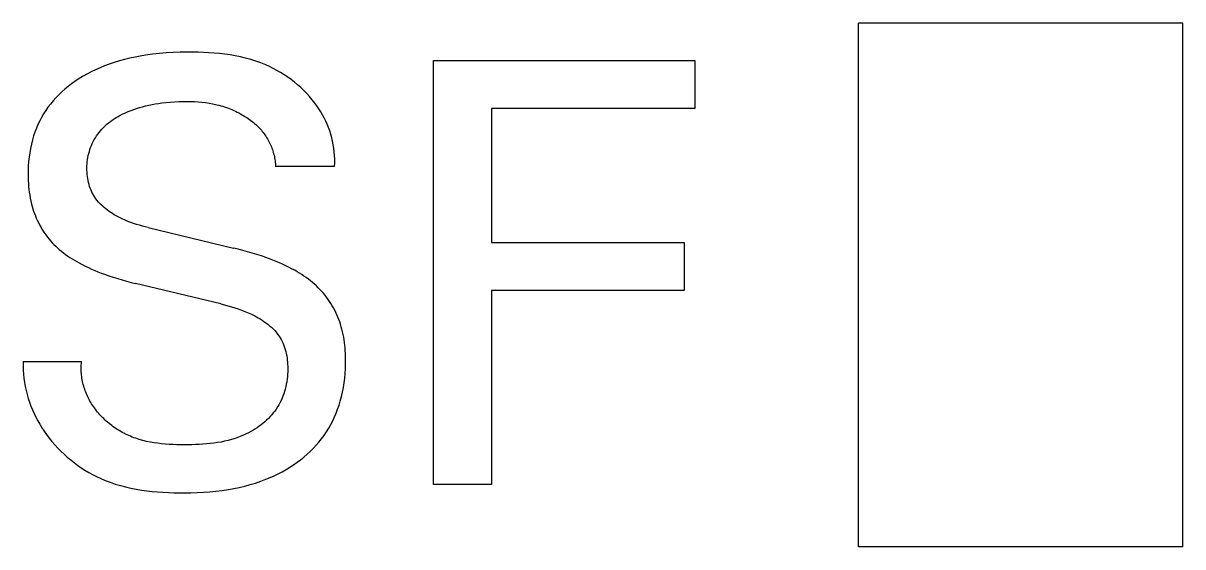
# Model space of a CAD drawing. Extents: x 10 to 622, y -523 to 292.
# Drawn here: x 285.779 to 286.721, y 115.669 to 116.095 of the extents above; entities that cross this region are included whole.
import ezdxf

# ---------------------------------------------------------------- set-up
doc = ezdxf.new("R2010")
doc.units = 0
doc.header["$LTSCALE"] = 5
doc.header["$MEASUREMENT"] = 0
doc.layers.get('0').update_dxf_attribs({"linetype": 'CONTINUOUS'})

msp = doc.modelspace()

# ---------------------------------------------------------------- linework, layer by layer
at = {"color": 7, "linetype": 'Continuous'}
for p, q in [((286.45766, 115.66947), (286.45766, 116.09468)), ((286.72088, 116.09468), (286.45766, 116.09468)), ((286.72088, 115.66947), (286.72088, 116.09468)), ((285.90684, 116.07105), (285.90116, 116.07085)), ((285.91254, 116.07114), (285.90684, 116.07105)), ((285.91688, 116.07114), (285.91254, 116.07114)), ((285.92123, 116.07108), (285.91688, 116.07114)), ((285.92559, 116.07094), (285.92123, 116.07108)), ((285.92994, 116.07073), (285.92559, 116.07094)), ((285.85324, 116.06278), (285.84911, 116.06138)), ((285.8574, 116.06406), (285.85324, 116.06278)), ((285.86159, 116.06521), (285.8574, 116.06406)), ((285.86582, 116.06625), (285.86159, 116.06521)), ((285.87007, 116.06718), (285.86582, 116.06625)), ((285.87435, 116.06799), (285.87007, 116.06718)), ((285.87863, 116.0687), (285.87435, 116.06799)), ((285.88424, 116.06947), (285.87863, 116.0687)), ((285.88986, 116.07008), (285.88424, 116.06947)), ((285.8955, 116.07053), (285.88986, 116.07008)), ((285.90116, 116.07085), (285.8955, 116.07053)), ((285.93428, 116.07043), (285.92994, 116.07073)), ((285.93861, 116.07003), (285.93428, 116.07043)), ((285.94292, 116.06953), (285.93861, 116.07003)), ((285.94722, 116.06892), (285.94292, 116.06953)), ((285.95148, 116.06818), (285.94722, 116.06892)), ((285.95572, 116.06732), (285.95148, 116.06818)), ((285.95991, 116.06633), (285.95572, 116.06732)), ((285.96407, 116.06518), (285.95991, 116.06633)), ((285.96818, 116.06389), (285.96407, 116.06518)), ((285.97224, 116.06244), (285.96818, 116.06389)), ((285.97624, 116.06081), (285.97224, 116.06244)), ((286.11258, 115.72009), (286.11258, 116.06431)), ((286.11258, 116.06431), (286.32458, 116.06431)), ((286.32458, 116.06431), (286.32458, 116.02528)), ((285.83087, 116.05326), (285.82739, 116.05129)), ((285.83441, 116.05512), (285.83087, 116.05326)), ((285.83801, 116.05686), (285.83441, 116.05512)), ((285.84167, 116.05848), (285.83801, 116.05686)), ((285.84537, 116.05998), (285.84167, 116.05848)), ((285.84911, 116.06138), (285.84537, 116.05998)), ((285.97933, 116.05942), (285.97624, 116.06081)), ((285.98237, 116.05792), (285.97933, 116.05942)), ((285.98537, 116.05632), (285.98237, 116.05792)), ((285.98832, 116.05462), (285.98537, 116.05632)), ((285.99121, 116.05282), (285.98832, 116.05462)), ((285.99404, 116.05092), (285.99121, 116.05282)), ((285.81571, 116.04328), (285.8131, 116.04113)), ((285.81841, 116.04534), (285.81571, 116.04328)), ((285.82117, 116.04731), (285.81841, 116.04534)), ((285.82399, 116.04918), (285.82117, 116.04731)), ((285.82739, 116.05129), (285.82399, 116.04918)), ((285.99681, 116.04893), (285.99404, 116.05092)), ((285.99951, 116.04684), (285.99681, 116.04893)), ((286.00214, 116.04466), (285.99951, 116.04684)), ((286.00468, 116.0424), (286.00214, 116.04466)), ((285.80575, 116.03412), (285.8035, 116.0316)), ((285.80811, 116.03655), (285.80575, 116.03412)), ((285.81056, 116.03889), (285.80811, 116.03655)), ((285.8131, 116.04113), (285.81056, 116.03889)), ((286.00715, 116.04005), (286.00468, 116.0424)), ((286.00952, 116.03761), (286.00715, 116.04005)), ((286.01181, 116.0351), (286.00952, 116.03761)), ((286.014, 116.0325), (286.01181, 116.0351)), ((285.7994, 116.02639), (285.79755, 116.02372)), ((285.80135, 116.02899), (285.7994, 116.02639)), ((285.8035, 116.0316), (285.80135, 116.02899)), ((285.86684, 116.02385), (285.86908, 116.02467)), ((285.86908, 116.02467), (285.87134, 116.02544)), ((285.87134, 116.02544), (285.87362, 116.02614)), ((285.87362, 116.02614), (285.87616, 116.02686)), ((285.87616, 116.02686), (285.87873, 116.02751)), ((285.87873, 116.02751), (285.88131, 116.0281)), ((285.88131, 116.0281), (285.8839, 116.02863)), ((285.8839, 116.02863), (285.88651, 116.0291)), ((285.88651, 116.0291), (285.88913, 116.02952)), ((285.88913, 116.02952), (285.89175, 116.02988)), ((285.89175, 116.02988), (285.8952, 116.03029)), ((285.8952, 116.03029), (285.89866, 116.03062)), ((285.89866, 116.03062), (285.90212, 116.03087)), ((285.90212, 116.03087), (285.90559, 116.03103)), ((285.90559, 116.03103), (285.90907, 116.03112)), ((285.90907, 116.03112), (285.91254, 116.03113)), ((285.91254, 116.03113), (285.91549, 116.03108)), ((285.91549, 116.03108), (285.91844, 116.03096)), ((285.91844, 116.03096), (285.92138, 116.03078)), ((285.92138, 116.03078), (285.92432, 116.03052)), ((285.92432, 116.03052), (285.92724, 116.03018)), ((285.92724, 116.03018), (285.93016, 116.02975)), ((285.93016, 116.02975), (285.93337, 116.02916)), ((285.93337, 116.02916), (285.93656, 116.02846)), ((285.93656, 116.02846), (285.93815, 116.02806)), ((285.93815, 116.02806), (285.93973, 116.02763)), ((285.93973, 116.02763), (285.94129, 116.02717)), ((285.94129, 116.02717), (285.94285, 116.02668)), ((285.94285, 116.02668), (285.9444, 116.02616)), ((285.9444, 116.02616), (285.94594, 116.0256)), ((285.94594, 116.0256), (285.94739, 116.02504)), ((285.94739, 116.02504), (285.94883, 116.02446)), ((285.94883, 116.02446), (285.95026, 116.02384)), ((286.01609, 116.02983), (286.014, 116.0325)), ((286.01777, 116.02751), (286.01609, 116.02983)), ((286.01938, 116.02514), (286.01777, 116.02751)), ((286.0209, 116.02272), (286.01938, 116.02514)), ((286.15967, 116.02528), (286.15967, 115.91672)), ((286.32458, 116.02528), (286.15967, 116.02528)), ((285.79268, 116.01526), (285.79128, 116.01232)), ((285.79419, 116.01814), (285.79268, 116.01526)), ((285.79582, 116.02096), (285.79419, 116.01814)), ((285.79755, 116.02372), (285.79582, 116.02096)), ((285.84862, 116.01378), (285.85012, 116.01492)), ((285.85012, 116.01492), (285.85166, 116.01601)), ((285.85166, 116.01601), (285.85324, 116.01706)), ((285.85324, 116.01706), (285.85484, 116.01805)), ((285.85484, 116.01805), (285.85648, 116.019)), ((285.85648, 116.019), (285.85814, 116.01991)), ((285.85814, 116.01991), (285.86027, 116.02099)), ((285.86027, 116.02099), (285.86244, 116.02201)), ((285.86244, 116.02201), (285.86463, 116.02296)), ((285.86463, 116.02296), (285.86684, 116.02385)), ((285.95026, 116.02384), (285.95168, 116.02319)), ((285.95168, 116.02319), (285.95308, 116.02251)), ((285.95308, 116.02251), (285.95447, 116.02181)), ((285.95447, 116.02181), (285.95584, 116.02107)), ((285.95584, 116.02107), (285.9572, 116.02031)), ((285.9572, 116.02031), (285.95854, 116.01951)), ((285.95854, 116.01951), (285.95987, 116.01869)), ((285.95987, 116.01869), (285.96096, 116.01798)), ((285.96096, 116.01798), (285.96203, 116.01725)), ((285.96203, 116.01725), (285.96309, 116.0165)), ((285.96309, 116.0165), (285.96414, 116.01573)), ((285.96414, 116.01573), (285.96517, 116.01494)), ((285.96517, 116.01494), (285.96618, 116.01412)), ((286.02234, 116.02025), (286.0209, 116.02272)), ((286.0237, 116.01774), (286.02234, 116.02025)), ((286.02496, 116.01517), (286.0237, 116.01774)), ((286.02614, 116.01256), (286.02496, 116.01517)), ((285.78882, 116.00629), (285.78777, 116.00321)), ((285.78999, 116.00933), (285.78882, 116.00629)), ((285.79128, 116.01232), (285.78999, 116.00933)), ((285.8398, 116.00458), (285.84084, 116.00599)), ((285.84084, 116.00599), (285.84194, 116.00735)), ((285.84194, 116.00735), (285.8431, 116.00866)), ((285.8431, 116.00866), (285.8444, 116.01002)), ((285.8444, 116.01002), (285.84575, 116.01133)), ((285.84575, 116.01133), (285.84716, 116.01258)), ((285.84716, 116.01258), (285.84862, 116.01378)), ((285.96618, 116.01412), (285.96717, 116.01329)), ((285.96717, 116.01329), (285.96814, 116.01243)), ((285.96814, 116.01243), (285.96909, 116.01155)), ((285.96909, 116.01155), (285.97002, 116.01064)), ((285.97002, 116.01064), (285.97093, 116.00972)), ((285.97093, 116.00972), (285.97181, 116.00877)), ((285.97181, 116.00877), (285.97266, 116.00779)), ((285.97266, 116.00779), (285.97344, 116.00686)), ((285.97344, 116.00686), (285.97419, 116.0059)), ((285.97419, 116.0059), (285.97492, 116.00493)), ((286.02722, 116.00991), (286.02614, 116.01256)), ((286.0282, 116.00721), (286.02722, 116.00991)), ((286.02908, 116.00447), (286.0282, 116.00721)), ((285.7859, 115.9964), (285.78516, 115.99295)), ((285.78677, 115.99983), (285.7859, 115.9964)), ((285.78777, 116.00321), (285.78677, 115.99983)), ((285.83471, 115.99541), (285.83541, 115.99701)), ((285.83541, 115.99701), (285.83617, 115.99859)), ((285.83617, 115.99859), (285.83699, 116.00014)), ((285.83699, 116.00014), (285.83787, 116.00166)), ((285.83787, 116.00166), (285.83881, 116.00314)), ((285.83881, 116.00314), (285.8398, 116.00458)), ((285.97492, 116.00493), (285.97562, 116.00394)), ((285.97562, 116.00394), (285.9763, 116.00293)), ((285.9763, 116.00293), (285.97696, 116.0019)), ((285.97696, 116.0019), (285.97758, 116.00086)), ((285.97758, 116.00086), (285.97819, 115.9998)), ((285.97819, 115.9998), (285.97876, 115.99872)), ((285.97876, 115.99872), (285.97931, 115.99764)), ((285.97931, 115.99764), (285.97983, 115.99653)), ((285.97983, 115.99653), (285.98033, 115.99542)), ((286.02986, 116.00169), (286.02908, 116.00447)), ((286.03054, 115.99888), (286.02986, 116.00169)), ((286.0311, 115.99602), (286.03054, 115.99888)), ((286.03156, 115.99313), (286.0311, 115.99602)), ((285.78455, 115.98947), (285.78406, 115.98597)), ((285.78516, 115.99295), (285.78455, 115.98947)), ((285.83182, 115.98554), (285.83215, 115.98722)), ((285.83215, 115.98722), (285.83254, 115.98888)), ((285.83254, 115.98888), (285.83299, 115.99053)), ((285.83299, 115.99053), (285.8335, 115.99216)), ((285.8335, 115.99216), (285.83407, 115.99378)), ((285.83407, 115.99378), (285.83471, 115.99541)), ((285.98033, 115.99542), (285.98079, 115.99429)), ((285.98079, 115.99429), (285.98122, 115.99319)), ((285.98122, 115.99319), (285.98162, 115.99208)), ((285.98162, 115.99208), (285.982, 115.99095)), ((285.982, 115.99095), (285.98234, 115.98982)), ((285.98234, 115.98982), (285.98266, 115.98868)), ((285.98266, 115.98868), (285.98295, 115.98754)), ((285.98295, 115.98754), (285.98322, 115.98639)), ((285.98322, 115.98639), (285.98345, 115.98523)), ((286.0319, 115.99021), (286.03156, 115.99313)), ((286.03213, 115.98725), (286.0319, 115.99021)), ((286.03223, 115.98426), (286.03213, 115.98725)), ((285.78343, 115.97893), (285.78329, 115.97539)), ((285.78369, 115.98246), (285.78343, 115.97893)), ((285.78406, 115.98597), (285.78369, 115.98246)), ((285.83104, 115.97699), (285.83108, 115.97872)), ((285.83106, 115.97527), (285.83104, 115.97699)), ((285.83108, 115.97872), (285.83118, 115.98044)), ((285.83118, 115.98044), (285.83134, 115.98215)), ((285.83134, 115.98215), (285.83155, 115.98385)), ((285.83155, 115.98385), (285.83182, 115.98554)), ((285.98345, 115.98523), (285.98366, 115.98406)), ((285.98366, 115.98406), (285.98384, 115.9829)), ((285.98384, 115.9829), (285.98399, 115.98172)), ((285.98399, 115.98172), (285.98411, 115.98055)), ((285.98411, 115.98055), (285.9842, 115.97937)), ((285.9842, 115.97937), (285.98426, 115.97819)), ((286.03208, 115.97819), (285.98426, 115.97819)), ((286.03208, 115.97819), (286.03222, 115.98124)), ((286.03222, 115.98124), (286.03223, 115.98426)), ((285.78329, 115.97539), (285.78325, 115.97185)), ((285.78325, 115.97185), (285.78328, 115.96942)), ((285.78328, 115.96942), (285.78335, 115.96699)), ((285.83113, 115.9736), (285.83106, 115.97527)), ((285.83126, 115.97194), (285.83113, 115.9736)), ((285.83144, 115.97028), (285.83126, 115.97194)), ((285.83168, 115.96863), (285.83144, 115.97028)), ((285.83198, 115.96699), (285.83168, 115.96863)), ((285.78335, 115.96699), (285.78349, 115.96457)), ((285.78349, 115.96457), (285.78367, 115.96215)), ((285.78367, 115.96215), (285.78391, 115.95974)), ((285.78391, 115.95974), (285.78422, 115.95734)), ((285.83233, 115.96536), (285.83198, 115.96699)), ((285.83275, 115.96376), (285.83233, 115.96536)), ((285.83323, 115.96217), (285.83275, 115.96376)), ((285.83377, 115.96061), (285.83323, 115.96217)), ((285.83438, 115.95908), (285.83377, 115.96061)), ((285.83505, 115.95758), (285.83438, 115.95908)), ((285.78422, 115.95734), (285.78458, 115.95494)), ((285.78458, 115.95494), (285.78501, 115.95256)), ((285.78501, 115.95256), (285.7855, 115.95019)), ((285.7855, 115.95019), (285.78606, 115.94783)), ((285.83578, 115.95612), (285.83505, 115.95758)), ((285.83659, 115.95469), (285.83578, 115.95612)), ((285.83746, 115.95332), (285.83659, 115.95469)), ((285.83839, 115.952), (285.83746, 115.95332)), ((285.83937, 115.95071), (285.83839, 115.952)), ((285.84042, 115.94946), (285.83937, 115.95071)), ((285.84152, 115.94826), (285.84042, 115.94946)), ((285.78606, 115.94783), (285.78659, 115.9459)), ((285.78659, 115.9459), (285.78716, 115.94397)), ((285.78716, 115.94397), (285.78777, 115.94206)), ((285.78777, 115.94206), (285.78844, 115.94017)), ((285.78844, 115.94017), (285.78916, 115.93829)), ((285.84267, 115.94709), (285.84152, 115.94826)), ((285.84386, 115.94597), (285.84267, 115.94709)), ((285.8451, 115.94488), (285.84386, 115.94597)), ((285.84637, 115.94383), (285.8451, 115.94488)), ((285.84768, 115.94282), (285.84637, 115.94383)), ((285.84902, 115.94185), (285.84768, 115.94282)), ((285.85038, 115.94092), (285.84902, 115.94185)), ((285.85177, 115.94002), (285.85038, 115.94092)), ((285.85318, 115.93916), (285.85177, 115.94002)), ((285.85535, 115.93793), (285.85318, 115.93916)), ((285.78916, 115.93829), (285.78993, 115.93643)), ((285.78993, 115.93643), (285.79075, 115.9346)), ((285.79075, 115.9346), (285.79162, 115.93279)), ((285.79162, 115.93279), (285.79253, 115.931)), ((285.79253, 115.931), (285.7935, 115.92924)), ((285.85755, 115.93677), (285.85535, 115.93793)), ((285.85978, 115.93569), (285.85755, 115.93677)), ((285.86204, 115.93468), (285.85978, 115.93569)), ((285.86432, 115.93374), (285.86204, 115.93468)), ((285.86663, 115.93286), (285.86432, 115.93374)), ((285.86896, 115.93204), (285.86663, 115.93286)), ((285.87131, 115.93128), (285.86896, 115.93204)), ((285.87367, 115.93056), (285.87131, 115.93128)), ((285.87605, 115.92989), (285.87367, 115.93056)), ((285.87843, 115.92926), (285.87605, 115.92989)), ((285.7935, 115.92924), (285.79452, 115.92751)), ((285.79452, 115.92751), (285.79558, 115.92582)), ((285.79558, 115.92582), (285.79669, 115.92416)), ((285.79669, 115.92416), (285.79784, 115.92254)), ((285.79784, 115.92254), (285.79904, 115.92095)), ((285.79904, 115.92095), (285.80029, 115.9194)), ((285.88083, 115.92867), (285.87843, 115.92926)), ((285.88083, 115.92867), (285.95011, 115.91208)), ((285.80029, 115.9194), (285.80158, 115.91788)), ((285.80158, 115.91788), (285.80291, 115.9164)), ((285.80291, 115.9164), (285.80428, 115.91495)), ((285.80428, 115.91495), (285.80569, 115.91355)), ((285.80569, 115.91355), (285.80713, 115.91218)), ((285.80713, 115.91218), (285.80862, 115.91086)), ((285.80862, 115.91086), (285.81026, 115.90948)), ((285.95391, 115.91115), (285.95011, 115.91208)), ((285.95771, 115.91017), (285.95391, 115.91115)), ((286.15967, 115.91672), (286.31604, 115.91672)), ((286.31604, 115.91672), (286.31604, 115.87768)), ((285.81026, 115.90948), (285.81195, 115.90814)), ((285.81195, 115.90814), (285.81367, 115.90685)), ((285.81367, 115.90685), (285.81543, 115.90561)), ((285.81543, 115.90561), (285.81721, 115.90441)), ((285.81721, 115.90441), (285.81903, 115.90325)), ((285.81903, 115.90325), (285.82087, 115.90212)), ((285.82087, 115.90212), (285.82273, 115.90104)), ((285.96149, 115.90913), (285.95771, 115.91017)), ((285.96525, 115.90805), (285.96149, 115.90913)), ((285.969, 115.9069), (285.96525, 115.90805)), ((285.97273, 115.90569), (285.969, 115.9069)), ((285.97643, 115.90441), (285.97273, 115.90569)), ((285.97917, 115.90341), (285.97643, 115.90441)), ((285.9819, 115.90237), (285.97917, 115.90341)), ((285.98461, 115.90128), (285.9819, 115.90237)), ((285.82273, 115.90104), (285.82461, 115.89999)), ((285.82461, 115.89999), (285.82711, 115.89867)), ((285.82711, 115.89867), (285.82964, 115.89739)), ((285.82964, 115.89739), (285.83219, 115.89618)), ((285.83219, 115.89618), (285.83476, 115.89501)), ((285.83476, 115.89501), (285.83736, 115.89389)), ((285.83736, 115.89389), (285.83998, 115.89282)), ((285.83998, 115.89282), (285.84261, 115.89179)), ((285.9873, 115.90014), (285.98461, 115.90128)), ((285.98997, 115.89896), (285.9873, 115.90014)), ((285.99261, 115.89771), (285.98997, 115.89896)), ((285.99523, 115.89642), (285.99261, 115.89771)), ((285.99782, 115.89506), (285.99523, 115.89642)), ((285.99975, 115.89399), (285.99782, 115.89506)), ((286.00166, 115.89289), (285.99975, 115.89399)), ((286.00355, 115.89175), (286.00166, 115.89289)), ((285.84261, 115.89179), (285.84526, 115.8908)), ((285.84526, 115.8908), (285.84882, 115.88955)), ((285.84882, 115.88955), (285.85241, 115.88836)), ((285.85241, 115.88836), (285.85601, 115.88723)), ((285.85601, 115.88723), (285.85963, 115.88616)), ((285.85963, 115.88616), (285.86327, 115.88515)), ((285.86327, 115.88515), (285.86692, 115.8842)), ((285.86692, 115.8842), (285.87058, 115.8833)), ((285.93986, 115.86671), (285.87058, 115.8833)), ((286.00541, 115.89057), (286.00355, 115.89175)), ((286.00724, 115.88935), (286.00541, 115.89057)), ((286.00905, 115.88809), (286.00724, 115.88935)), ((286.01083, 115.88678), (286.00905, 115.88809)), ((286.01257, 115.88543), (286.01083, 115.88678)), ((286.01427, 115.88403), (286.01257, 115.88543)), ((286.01583, 115.88267), (286.01427, 115.88403)), ((286.01735, 115.88128), (286.01583, 115.88267)), ((286.01884, 115.87985), (286.01735, 115.88128)), ((286.02028, 115.87837), (286.01884, 115.87985)), ((286.02169, 115.87686), (286.02028, 115.87837)), ((286.02305, 115.87531), (286.02169, 115.87686)), ((286.02437, 115.87372), (286.02305, 115.87531)), ((286.02565, 115.87209), (286.02437, 115.87372)), ((286.15967, 115.87768), (286.15967, 115.72009)), ((286.31604, 115.87768), (286.15967, 115.87768)), ((285.93986, 115.86671), (285.9427, 115.86601)), ((285.9427, 115.86601), (285.94552, 115.86526)), ((285.94552, 115.86526), (285.94833, 115.86447)), ((285.94833, 115.86447), (285.95112, 115.86361)), ((286.02687, 115.87043), (286.02565, 115.87209)), ((286.02805, 115.86873), (286.02687, 115.87043)), ((286.02918, 115.867), (286.02805, 115.86873)), ((286.03025, 115.86524), (286.02918, 115.867)), ((286.03128, 115.86344), (286.03025, 115.86524)), ((285.95112, 115.86361), (285.95389, 115.8627)), ((285.95389, 115.8627), (285.95664, 115.86171)), ((285.95664, 115.86171), (285.95937, 115.86065)), ((285.95937, 115.86065), (285.96206, 115.8595)), ((285.96206, 115.8595), (285.96473, 115.85827)), ((285.96473, 115.85827), (285.96736, 115.85694)), ((285.96736, 115.85694), (285.96995, 115.85551)), ((285.96995, 115.85551), (285.97159, 115.85454)), ((285.97159, 115.85454), (285.97322, 115.85352)), ((286.03225, 115.86162), (286.03128, 115.86344)), ((286.03317, 115.85976), (286.03225, 115.86162)), ((286.03404, 115.85789), (286.03317, 115.85976)), ((286.03485, 115.85598), (286.03404, 115.85789)), ((286.03561, 115.85406), (286.03485, 115.85598)), ((285.97322, 115.85352), (285.97481, 115.85246)), ((285.97481, 115.85246), (285.97637, 115.85135)), ((285.97637, 115.85135), (285.97789, 115.85019)), ((285.97789, 115.85019), (285.97937, 115.84899)), ((285.97937, 115.84899), (285.9808, 115.84774)), ((285.9808, 115.84774), (285.98217, 115.84644)), ((285.98217, 115.84644), (285.98348, 115.84508)), ((285.98348, 115.84508), (285.98473, 115.84368)), ((286.03632, 115.85212), (286.03561, 115.85406)), ((286.03697, 115.85015), (286.03632, 115.85212)), ((286.03757, 115.84818), (286.03697, 115.85015)), ((286.03812, 115.84619), (286.03757, 115.84818)), ((286.03865, 115.84404), (286.03812, 115.84619)), ((285.98473, 115.84368), (285.9859, 115.84223)), ((285.9859, 115.84223), (285.98699, 115.84072)), ((285.98699, 115.84072), (285.988, 115.83917)), ((285.988, 115.83917), (285.98885, 115.83769)), ((285.98885, 115.83769), (285.98963, 115.83618)), ((285.98963, 115.83618), (285.99034, 115.83462)), ((286.03912, 115.84189), (286.03865, 115.84404)), ((286.03954, 115.83972), (286.03912, 115.84189)), ((286.0399, 115.83755), (286.03954, 115.83972)), ((286.04021, 115.83536), (286.0399, 115.83755)), ((285.99034, 115.83462), (285.99098, 115.83303)), ((285.99098, 115.83303), (285.99155, 115.83141)), ((285.99155, 115.83141), (285.99206, 115.82976)), ((285.99206, 115.82976), (285.99251, 115.82809)), ((285.99251, 115.82809), (285.9929, 115.82639)), ((285.9929, 115.82639), (285.99323, 115.82467)), ((286.04047, 115.83317), (286.04021, 115.83536)), ((286.04068, 115.83097), (286.04047, 115.83317)), ((286.04084, 115.82876), (286.04068, 115.83097)), ((286.04097, 115.82655), (286.04084, 115.82876)), ((286.0411, 115.82158), (286.04097, 115.82655)), ((285.77934, 115.81987), (285.77928, 115.81645)), ((285.77934, 115.81987), (285.82667, 115.81987)), ((285.82638, 115.81572), (285.82644, 115.8171)), ((285.82644, 115.8171), (285.82654, 115.81848)), ((285.82654, 115.81848), (285.82667, 115.81987)), ((285.99323, 115.82467), (285.9935, 115.82294)), ((285.9935, 115.82294), (285.99373, 115.82119)), ((285.99373, 115.82119), (285.9939, 115.81943)), ((285.9939, 115.81943), (285.99402, 115.81767)), ((285.99402, 115.81767), (285.99411, 115.81564)), ((286.04096, 115.81398), (286.04108, 115.81777)), ((286.04108, 115.81777), (286.0411, 115.82158)), ((285.77928, 115.81645), (285.77936, 115.81305)), ((285.77936, 115.81305), (285.77956, 115.80967)), ((285.77956, 115.80967), (285.77989, 115.80632)), ((285.82636, 115.81436), (285.82638, 115.81572)), ((285.82638, 115.813), (285.82636, 115.81436)), ((285.82643, 115.81165), (285.82638, 115.813)), ((285.82652, 115.8103), (285.82643, 115.81165)), ((285.82664, 115.80897), (285.82652, 115.8103)), ((285.8268, 115.80764), (285.82664, 115.80897)), ((285.82699, 115.80632), (285.8268, 115.80764)), ((285.99382, 115.80753), (285.99359, 115.80552)), ((285.99398, 115.80955), (285.99382, 115.80753)), ((285.99409, 115.81158), (285.99398, 115.80955)), ((285.99413, 115.81361), (285.99409, 115.81158)), ((285.99411, 115.81564), (285.99413, 115.81361)), ((286.04036, 115.8064), (286.04072, 115.81018)), ((286.04072, 115.81018), (286.04096, 115.81398)), ((285.77989, 115.80632), (285.78034, 115.803)), ((285.78034, 115.803), (285.78092, 115.79971)), ((285.78092, 115.79971), (285.78161, 115.79645)), ((285.82721, 115.80502), (285.82699, 115.80632)), ((285.82747, 115.80372), (285.82721, 115.80502)), ((285.82775, 115.80243), (285.82747, 115.80372)), ((285.82807, 115.80115), (285.82775, 115.80243)), ((285.82842, 115.79988), (285.82807, 115.80115)), ((285.8288, 115.79862), (285.82842, 115.79988)), ((285.82922, 115.79738), (285.8288, 115.79862)), ((285.99252, 115.79957), (285.99203, 115.79762)), ((285.99294, 115.80154), (285.99252, 115.79957)), ((285.99329, 115.80352), (285.99294, 115.80154)), ((285.99359, 115.80552), (285.99329, 115.80352)), ((286.03857, 115.79517), (286.03929, 115.79889)), ((286.03929, 115.79889), (286.03989, 115.80264)), ((286.03989, 115.80264), (286.04036, 115.8064)), ((285.78161, 115.79645), (285.78242, 115.79323)), ((285.78242, 115.79323), (285.78335, 115.79004)), ((285.78335, 115.79004), (285.78438, 115.78689)), ((285.82966, 115.79614), (285.82922, 115.79738)), ((285.83013, 115.79492), (285.82966, 115.79614)), ((285.83062, 115.79371), (285.83013, 115.79492)), ((285.83115, 115.79251), (285.83062, 115.79371)), ((285.8317, 115.79132), (285.83115, 115.79251)), ((285.83228, 115.79015), (285.8317, 115.79132)), ((285.83289, 115.78899), (285.83228, 115.79015)), ((285.83352, 115.78784), (285.83289, 115.78899)), ((285.98944, 115.79006), (285.98863, 115.78824)), ((285.99019, 115.79191), (285.98944, 115.79006)), ((285.99087, 115.79378), (285.99019, 115.79191)), ((285.99148, 115.79569), (285.99087, 115.79378)), ((285.99203, 115.79762), (285.99148, 115.79569)), ((286.03674, 115.7878), (286.03772, 115.79147)), ((286.03772, 115.79147), (286.03857, 115.79517)), ((285.78438, 115.78689), (285.78553, 115.78379)), ((285.78553, 115.78379), (285.78677, 115.78072)), ((285.78677, 115.78072), (285.78813, 115.7777)), ((285.83418, 115.78671), (285.83352, 115.78784)), ((285.83486, 115.78559), (285.83418, 115.78671)), ((285.83557, 115.78449), (285.83486, 115.78559)), ((285.8363, 115.7834), (285.83557, 115.78449)), ((285.83705, 115.78233), (285.8363, 115.7834)), ((285.83791, 115.78116), (285.83705, 115.78233)), ((285.83879, 115.78001), (285.83791, 115.78116)), ((285.83971, 115.77888), (285.83879, 115.78001)), ((285.98358, 115.77974), (285.98238, 115.77817)), ((285.98472, 115.78135), (285.98358, 115.77974)), ((285.9858, 115.78301), (285.98472, 115.78135)), ((285.98681, 115.78472), (285.9858, 115.78301)), ((285.98776, 115.78646), (285.98681, 115.78472)), ((285.98863, 115.78824), (285.98776, 115.78646)), ((286.0334, 115.77807), (286.03462, 115.78127)), ((286.03462, 115.78127), (286.03574, 115.78452)), ((286.03574, 115.78452), (286.03674, 115.7878)), ((285.78813, 115.7777), (285.78958, 115.77473)), ((285.78958, 115.77473), (285.79112, 115.77181)), ((285.79112, 115.77181), (285.79277, 115.76893)), ((285.84064, 115.77777), (285.83971, 115.77888)), ((285.8416, 115.77668), (285.84064, 115.77777)), ((285.84259, 115.77561), (285.8416, 115.77668)), ((285.8436, 115.77456), (285.84259, 115.77561)), ((285.84463, 115.77354), (285.8436, 115.77456)), ((285.84568, 115.77253), (285.84463, 115.77354)), ((285.84676, 115.77155), (285.84568, 115.77253)), ((285.84786, 115.77059), (285.84676, 115.77155)), ((285.84897, 115.76966), (285.84786, 115.77059)), ((285.8501, 115.76875), (285.84897, 115.76966)), ((285.97398, 115.76974), (285.97241, 115.7685)), ((285.9755, 115.77103), (285.97398, 115.76974)), ((285.97698, 115.77237), (285.9755, 115.77103)), ((285.97841, 115.77375), (285.97698, 115.77237)), ((285.97979, 115.77518), (285.97841, 115.77375)), ((285.98111, 115.77665), (285.97979, 115.77518)), ((285.98238, 115.77817), (285.98111, 115.77665)), ((286.02904, 115.76874), (286.0306, 115.77179)), ((286.0306, 115.77179), (286.03206, 115.7749)), ((286.03206, 115.7749), (286.0334, 115.77807)), ((285.79277, 115.76893), (285.7945, 115.76611)), ((285.7945, 115.76611), (285.79633, 115.76335)), ((285.79633, 115.76335), (285.79824, 115.76064)), ((285.79824, 115.76064), (285.80038, 115.7578)), ((285.85126, 115.76786), (285.8501, 115.76875)), ((285.85243, 115.76699), (285.85126, 115.76786)), ((285.85361, 115.76616), (285.85243, 115.76699)), ((285.85482, 115.76534), (285.85361, 115.76616)), ((285.85604, 115.76456), (285.85482, 115.76534)), ((285.85727, 115.7638), (285.85604, 115.76456)), ((285.85852, 115.76306), (285.85727, 115.7638)), ((285.85978, 115.76235), (285.85852, 115.76306)), ((285.86105, 115.76167), (285.85978, 115.76235)), ((285.86234, 115.76102), (285.86105, 115.76167)), ((285.86364, 115.7604), (285.86234, 115.76102)), ((285.86494, 115.7598), (285.86364, 115.7604)), ((285.95866, 115.76035), (285.95683, 115.75956)), ((285.96046, 115.76119), (285.95866, 115.76035)), ((285.96225, 115.76209), (285.96046, 115.76119)), ((285.96402, 115.76303), (285.96225, 115.76209)), ((285.96576, 115.76403), (285.96402, 115.76303)), ((285.96747, 115.76507), (285.96576, 115.76403)), ((285.96915, 115.76617), (285.96747, 115.76507)), ((285.9708, 115.76731), (285.96915, 115.76617)), ((285.97241, 115.7685), (285.9708, 115.76731)), ((286.02365, 115.75999), (286.02556, 115.76283)), ((286.02556, 115.76283), (286.02736, 115.76575)), ((286.02736, 115.76575), (286.02904, 115.76874)), ((285.80038, 115.7578), (285.80262, 115.75502)), ((285.80262, 115.75502), (285.80495, 115.75232)), ((285.80495, 115.75232), (285.80737, 115.7497)), ((285.86635, 115.7592), (285.86494, 115.7598)), ((285.86777, 115.75862), (285.86635, 115.7592)), ((285.8692, 115.75808), (285.86777, 115.75862)), ((285.87064, 115.75757), (285.8692, 115.75808)), ((285.8721, 115.75709), (285.87064, 115.75757)), ((285.87356, 115.75664), (285.8721, 115.75709)), ((285.8765, 115.75582), (285.87356, 115.75664)), ((285.87948, 115.7551), (285.8765, 115.75582)), ((285.88249, 115.75449), (285.87948, 115.7551)), ((285.88552, 115.75396), (285.88249, 115.75449)), ((285.88858, 115.75352), (285.88552, 115.75396)), ((285.89165, 115.75317), (285.88858, 115.75352)), ((285.89475, 115.75288), (285.89165, 115.75317)), ((285.89785, 115.75266), (285.89475, 115.75288)), ((285.90097, 115.75249), (285.89785, 115.75266)), ((285.90409, 115.75238), (285.90097, 115.75249)), ((285.90722, 115.75232), (285.90409, 115.75238)), ((285.91035, 115.75229), (285.90722, 115.75232)), ((285.91334, 115.7523), (285.91035, 115.75229)), ((285.91633, 115.75234), (285.91334, 115.7523)), ((285.91932, 115.75242), (285.91633, 115.75234)), ((285.9223, 115.75255), (285.91932, 115.75242)), ((285.92527, 115.75272), (285.9223, 115.75255)), ((285.92823, 115.75296), (285.92527, 115.75272)), ((285.93118, 115.75325), (285.92823, 115.75296)), ((285.93411, 115.75361), (285.93118, 115.75325)), ((285.93702, 115.75405), (285.93411, 115.75361)), ((285.93992, 115.75456), (285.93702, 115.75405)), ((285.9428, 115.75515), (285.93992, 115.75456)), ((285.94566, 115.75583), (285.9428, 115.75515)), ((285.94849, 115.75661), (285.94566, 115.75583)), ((285.9513, 115.75749), (285.94849, 115.75661)), ((285.95408, 115.75847), (285.9513, 115.75749)), ((285.95683, 115.75956), (285.95408, 115.75847)), ((286.01486, 115.7494), (286.01721, 115.75192)), ((286.01721, 115.75192), (286.01947, 115.75453)), ((286.01947, 115.75453), (286.02161, 115.75722)), ((286.02161, 115.75722), (286.02365, 115.75999)), ((285.80737, 115.7497), (285.80987, 115.74715)), ((285.80987, 115.74715), (285.81245, 115.74469)), ((285.81245, 115.74469), (285.81511, 115.74231)), ((285.81511, 115.74231), (285.81784, 115.74002)), ((286.00459, 115.74021), (286.00727, 115.74237)), ((286.00727, 115.74237), (286.00989, 115.74463)), ((286.00989, 115.74463), (286.01242, 115.74697)), ((286.01242, 115.74697), (286.01486, 115.7494)), ((285.81784, 115.74002), (285.82064, 115.73781)), ((285.82064, 115.73781), (285.8235, 115.7357)), ((285.8235, 115.7357), (285.82643, 115.73369)), ((285.82643, 115.73369), (285.82942, 115.73177)), ((285.98953, 115.73043), (285.9927, 115.73221)), ((285.9927, 115.73221), (285.9958, 115.73408)), ((285.9958, 115.73408), (285.99885, 115.73606)), ((285.99885, 115.73606), (286.00183, 115.73814)), ((286.00183, 115.73814), (286.00459, 115.74021)), ((285.82942, 115.73177), (285.83247, 115.72994)), ((285.83247, 115.72994), (285.83556, 115.72823)), ((285.83556, 115.72823), (285.83871, 115.72661)), ((285.83871, 115.72661), (285.8419, 115.7251)), ((285.8419, 115.7251), (285.8459, 115.7234)), ((285.8459, 115.7234), (285.84996, 115.72185)), ((285.96785, 115.72128), (285.97214, 115.72273)), ((285.97214, 115.72273), (285.97638, 115.72432)), ((285.97638, 115.72432), (285.97973, 115.7257)), ((285.97973, 115.7257), (285.98305, 115.72718)), ((285.98305, 115.72718), (285.98631, 115.72876)), ((285.98631, 115.72876), (285.98953, 115.73043)), ((285.84996, 115.72185), (285.85407, 115.72045)), ((285.85407, 115.72045), (285.85824, 115.7192)), ((285.85824, 115.7192), (285.86245, 115.7181)), ((285.86245, 115.7181), (285.8667, 115.71712)), ((285.8667, 115.71712), (285.87098, 115.71627)), ((285.87098, 115.71627), (285.8753, 115.71555)), ((285.8753, 115.71555), (285.87964, 115.71493)), ((285.87964, 115.71493), (285.884, 115.71443)), ((285.884, 115.71443), (285.88838, 115.71402)), ((285.88838, 115.71402), (285.89277, 115.71371)), ((285.89277, 115.71371), (285.89717, 115.71348)), ((285.89717, 115.71348), (285.90157, 115.71334)), ((285.90157, 115.71334), (285.90596, 115.71327)), ((285.90596, 115.71327), (285.91035, 115.71326)), ((285.91035, 115.71326), (285.91547, 115.71333)), ((285.91547, 115.71333), (285.92058, 115.7135)), ((285.92058, 115.7135), (285.92568, 115.71376)), ((285.92568, 115.71376), (285.93075, 115.71414)), ((285.93075, 115.71414), (285.93581, 115.71464)), ((285.93581, 115.71464), (285.94085, 115.71526)), ((285.94085, 115.71526), (285.94588, 115.71602)), ((285.94588, 115.71602), (285.95033, 115.71682)), ((285.95033, 115.71682), (285.95475, 115.71775)), ((285.95475, 115.71775), (285.95915, 115.71879)), ((285.95915, 115.71879), (285.96352, 115.71997)), ((285.96352, 115.71997), (285.96785, 115.72128)), ((286.15967, 115.72009), (286.11258, 115.72009)), ((286.72088, 115.66947), (286.45766, 115.66947))]:
    msp.add_line(p, q, dxfattribs=at)

doc.saveas('drawing.dxf')
